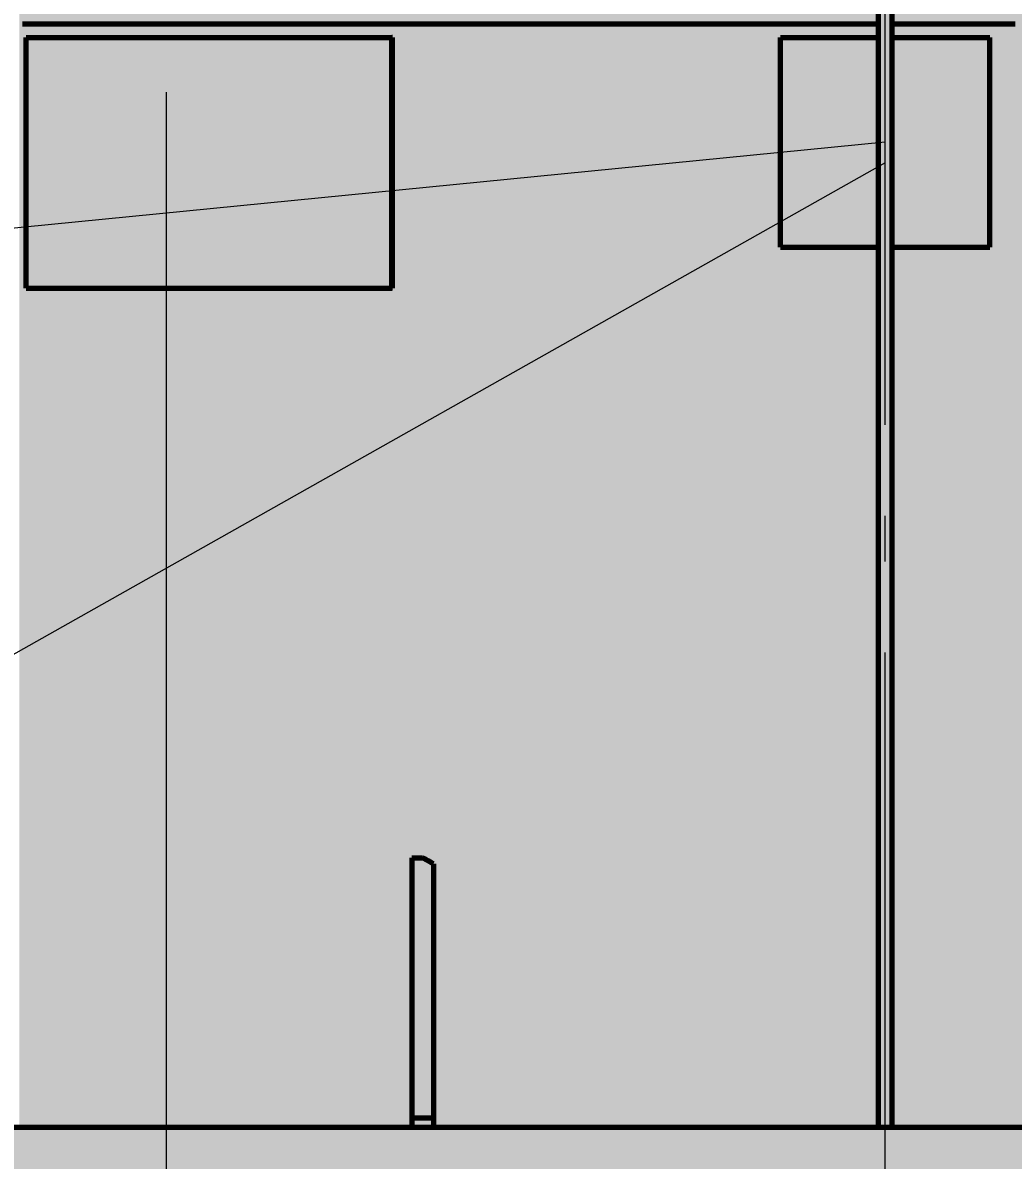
# Model space of a CAD drawing. Header units: millimetres. Extents: x 0 to 2382, y 0 to 420.
# Drawn here: x 2159.08 to 2180.81, y 249.86 to 274.82 of the extents above; entities that cross this region are included whole.
import ezdxf

# ---------------------------------------------------------------- set-up
doc = ezdxf.new("R2010")
doc.units = ezdxf.units.MM
doc.linetypes.add('IRAM-F-TRAZO-PUNTO', pattern=[20, 15, -2, 1, -2])
for name, color, linetype, lineweight in [('01-VISIBLE', 7, 'CONTINUOUS', 70), ('03-EJE', 1, 'IRAM-F-TRAZO-PUNTO', 18), ('04-COTA', 3, 'CONTINUOUS', 18), ('08-FINA', 5, 'CONTINUOUS', 18), ('13-GRAFICA', 30, 'CONTINUOUS', 18)]:
    doc.layers.add(name, color=color, linetype=linetype, lineweight=lineweight)
doc.styles.add('ISO3098', font='isocpeur.ttf')
doc.dimstyles.new('FLAMA-IRAM', dxfattribs={"dimtxt": 3.5, "dimasz": 3.5, "dimexe": 2, "dimexo": 1.5, "dimgap": 1, "dimtad": 1, "dimdec": 1, "dimtxsty": 'ISO3098', "dimblk": 'IRAM_FLECHA', "dimblk1": 'IRAM_FLECHA', "dimblk2": 'IRAM_FLECHA', "dimcen": 2.5, "dimclrd": 256, "dimclre": 256, "dimclrt": 256, "dimazin": 3, "dimtfac": 1, "dimtmove": 0, "dimatfit": 3, "dimlwd": 18, "dimlwe": 18})

# ---------------------------------------------------------------- blocks, each defined once
blk = doc.blocks.new('IRAM_FLECHA')
blk.add_solid([(0, 0), (-1, 0.125), (-1, -0.125)])

msp = doc.modelspace()

# ---------------------------------------------------------------- hatches: boundary and pattern name
at = {"layer": '08-FINA'}
h = msp.add_hatch(color=7, dxfattribs=at)
h.dxf.hatch_style = 1
h.paths.add_polyline_path([(2178, 272.199), (2175.473, 272.352), (2175.551, 271.556)])
h = msp.add_hatch(color=7, dxfattribs=at)
h.dxf.hatch_style = 1
h.paths.add_polyline_path([(2178, 271.749), (2175.626, 270.87), (2176.019, 270.173)])
at = {"layer": '13-GRAFICA', "true_color": 0xb21820}
h = msp.add_hatch(color=7, dxfattribs=at)
h.dxf.hatch_style = 1
h.paths.add_polyline_path([(2159.2, 334.5), (2159.2, 296.2), (2159.2, 274.8), (2159.2, 274.5), (2159.2, 269), (2159.2, 250.6), (2159, 250.6), (2159, 274.8), (2159, 296.2), (2159, 334.5)])
at = {"layer": '13-GRAFICA', "true_color": 0xffffff}
h = msp.add_hatch(color=7, dxfattribs=at)
h.dxf.hatch_style = 1
h.paths.add_polyline_path([(2196.8, 296.2), (2196.8, 274.8), (2159.2, 274.8), (2159.2, 296.2)])
at = {"layer": '13-GRAFICA', "true_color": 0xb21820}
h = msp.add_hatch(color=7, dxfattribs=at)
h.dxf.hatch_style = 1
h.paths.add_polyline_path([(2167.2, 274.8), (2167.2, 274.5), (2159.2, 274.5), (2159.2, 274.8)])
h = msp.add_hatch(color=7, dxfattribs=at)
h.dxf.hatch_style = 1
h.paths.add_polyline_path([(2177.8, 274.8), (2177.8, 274.5), (2175.7, 274.5), (2175.7, 269.9), (2177.8, 269.9), (2177.8, 250.6), (2168.1, 250.6), (2168.1, 256.4), (2167.9, 256.4), (2167.9, 256.5), (2167.6, 256.5), (2167.6, 250.6), (2167.2, 250.6), (2167.2, 269), (2167.2, 274.5), (2167.2, 274.8)])
h = msp.add_hatch(color=7, dxfattribs=at)
h.dxf.hatch_style = 1
h.paths.add_polyline_path([(2178.2, 274.8), (2178.2, 274.5), (2177.8, 274.5), (2177.8, 274.8)])
h = msp.add_hatch(color=7, dxfattribs=at)
h.dxf.hatch_style = 1
h.paths.add_polyline_path([(2188.4, 250.6), (2188.4, 256.5), (2187.9, 256.4), (2187.9, 250.6), (2178.2, 250.6), (2178.2, 269.9), (2180.3, 269.9), (2180.3, 274.5), (2178.2, 274.5), (2178.2, 274.8), (2188.8, 274.8), (2188.8, 274.2), (2188.8, 270.2), (2188.8, 250.6)])
at = {"layer": '13-GRAFICA', "true_color": 0xffffff}
h = msp.add_hatch(color=7, dxfattribs=at)
h.dxf.hatch_style = 1
h.paths.add_polyline_path([(2159.2, 269), (2159.2, 274.5), (2167.2, 274.5), (2167.2, 269)])
at = {"layer": '13-GRAFICA', "true_color": 0xe1e1e1}
h = msp.add_hatch(color=7, dxfattribs=at)
h.dxf.hatch_style = 1
h.paths.add_polyline_path([(2167.2, 273.4), (2159.2, 273.4), (2159.2, 274.5), (2167.2, 274.5)])
at = {"layer": '13-GRAFICA', "true_color": 0xd7beeb}
h = msp.add_hatch(color=7, dxfattribs=at)
h.dxf.hatch_style = 1
h.paths.add_polyline_path([(2175.7, 269.9), (2175.7, 274.5), (2180.3, 274.5), (2180.3, 269.9)])
at = {"layer": '13-GRAFICA', "true_color": 0x6e46a0}
h = msp.add_hatch(color=7, dxfattribs=at)
h.dxf.hatch_style = 1
h.paths.add_polyline_path([(2176.167, 274.5), (2176.167, 274.033), (2176.167, 270.367), (2176.167, 269.9), (2175.7, 269.9), (2175.7, 274.5)])
h = msp.add_hatch(color=7, dxfattribs=at)
h.dxf.hatch_style = 1
h.paths.add_polyline_path([(2179.833, 274.5), (2179.833, 274.033), (2176.167, 274.033), (2176.167, 274.5)])
h = msp.add_hatch(color=7, dxfattribs=at)
h.dxf.hatch_style = 1
h.paths.add_polyline_path([(2180.3, 274.5), (2180.3, 269.9), (2179.833, 269.9), (2179.833, 270.367), (2179.833, 274.033), (2179.833, 274.5)])
h = msp.add_hatch(color=7, dxfattribs=at)
h.dxf.hatch_style = 1
h.paths.add_polyline_path([(2176.167, 269.9), (2176.167, 270.367), (2179.833, 270.367), (2179.833, 269.9)])
at = {"layer": '13-GRAFICA', "true_color": 0xb21820}
h = msp.add_hatch(color=7, dxfattribs=at)
h.dxf.hatch_style = 1
h.paths.add_polyline_path([(2178.2, 250.6), (2177.8, 250.6), (2177.8, 269.9), (2178.2, 269.9)])
h = msp.add_hatch(color=7, dxfattribs=at)
h.dxf.hatch_style = 1
h.paths.add_polyline_path([(2159.2, 250.6), (2159.2, 269), (2167.2, 269), (2167.2, 250.6)])
h = msp.add_hatch(color=7, dxfattribs=at)
h.dxf.hatch_style = 1
h.paths.add_polyline_path([(2167.9, 256.5), (2167.9, 256.4), (2168.1, 256.4), (2168.1, 250.6), (2167.6, 250.6), (2167.6, 256.5)])
h = msp.add_hatch(color=7, dxfattribs=at)
h.dxf.hatch_style = 1
h.paths.add_polyline_path([(2153.3, 247.4), (2153.3, 250.6), (2202.7, 250.6), (2202.7, 247.4)])

# ---------------------------------------------------------------- linework, layer by layer
at = {"layer": '01-VISIBLE'}
for p, q in [((2177.85, 250.588), (2177.85, 334.4)), ((2178.15, 250.588), (2178.15, 334.4)), ((2159.154, 268.999), (2159.154, 274.499)), ((2167.176, 268.999), (2167.176, 274.499)), ((2167.193, 274.499), (2167.176, 274.499)), ((2167.193, 268.999), (2167.193, 274.499)), ((2175.702, 269.899), (2175.702, 274.499)), ((2180.298, 269.899), (2180.298, 274.499)), ((2167.193, 268.999), (2167.176, 268.999)), ((2167.613, 256.5), (2167.613, 250.794)), ((2167.613, 256.5), (2167.85, 256.5)), ((2168.088, 256.364), (2168.088, 250.794)), ((2167.613, 250.794), (2167.613, 250.588)), ((2167.613, 250.794), (2168.088, 250.794)), ((2168.088, 250.794), (2168.088, 250.588)), ((2153.3, 250.588), (2202.7, 250.588))]:
    msp.add_line(p, q, dxfattribs=at)
for points in [[(2159.071, 274.799), (2159.121, 274.799), (2159.171, 274.799), (2159.221, 274.799), (2159.271, 274.799), (2159.321, 274.799), (2159.371, 274.799), (2159.421, 274.799), (2159.472, 274.799), (2159.522, 274.799), (2159.572, 274.799), (2159.622, 274.799), (2159.672, 274.799), (2159.722, 274.799), (2159.772, 274.799), (2159.822, 274.799), (2159.872, 274.799), (2159.922, 274.799), (2159.972, 274.799), (2160.022, 274.799), (2160.072, 274.799), (2160.123, 274.799), (2160.173, 274.799), (2160.223, 274.799), (2160.273, 274.799), (2160.323, 274.799), (2160.373, 274.799), (2160.423, 274.799), (2160.473, 274.799), (2160.523, 274.799), (2160.573, 274.799), (2160.623, 274.799), (2160.673, 274.799), (2160.723, 274.799), (2160.774, 274.799), (2160.824, 274.799), (2160.874, 274.799), (2160.924, 274.799), (2160.974, 274.799), (2161.024, 274.799), (2161.074, 274.799), (2161.124, 274.799), (2161.174, 274.799), (2161.224, 274.799), (2161.274, 274.799), (2161.324, 274.799), (2161.374, 274.799), (2161.425, 274.799), (2161.475, 274.799), (2161.525, 274.799), (2161.575, 274.799), (2161.625, 274.799), (2161.675, 274.799), (2161.725, 274.799), (2161.775, 274.799), (2161.825, 274.799), (2161.875, 274.799), (2161.925, 274.799), (2161.975, 274.799), (2162.026, 274.799), (2162.076, 274.799), (2162.126, 274.799), (2162.176, 274.799), (2162.226, 274.799), (2162.276, 274.799), (2162.326, 274.799), (2162.376, 274.799), (2162.426, 274.799), (2162.476, 274.799), (2162.526, 274.799), (2162.576, 274.799), (2162.626, 274.799), (2162.677, 274.799), (2162.727, 274.799), (2162.777, 274.799), (2162.827, 274.799), (2162.877, 274.799), (2162.927, 274.799), (2162.977, 274.799), (2163.027, 274.799), (2163.077, 274.799), (2163.127, 274.799), (2163.177, 274.799), (2163.227, 274.799), (2163.277, 274.799), (2163.328, 274.799), (2163.378, 274.799), (2163.428, 274.799), (2163.478, 274.799), (2163.528, 274.799), (2163.578, 274.799), (2163.628, 274.799), (2163.678, 274.799), (2163.728, 274.799), (2163.778, 274.799), (2163.828, 274.799), (2163.878, 274.799), (2163.928, 274.799), (2163.979, 274.799), (2164.029, 274.799), (2164.079, 274.799), (2164.129, 274.799), (2164.179, 274.799), (2164.229, 274.799), (2164.279, 274.799), (2164.329, 274.799), (2164.379, 274.799), (2164.429, 274.799), (2164.479, 274.799), (2164.529, 274.799), (2164.579, 274.799), (2164.63, 274.799), (2164.68, 274.799), (2164.73, 274.799), (2164.78, 274.799), (2164.83, 274.799), (2164.88, 274.799), (2164.93, 274.799), (2164.98, 274.799), (2165.03, 274.799), (2165.08, 274.799), (2165.13, 274.799), (2165.18, 274.799), (2165.23, 274.799), (2165.281, 274.799), (2165.331, 274.799), (2165.381, 274.799), (2165.431, 274.799), (2165.481, 274.799), (2165.531, 274.799), (2165.581, 274.799), (2165.631, 274.799), (2165.681, 274.799), (2165.731, 274.799), (2165.781, 274.799), (2165.831, 274.799), (2165.881, 274.799), (2165.932, 274.799), (2165.982, 274.799), (2166.032, 274.799), (2166.082, 274.799), (2166.132, 274.799), (2166.182, 274.799), (2166.232, 274.799), (2166.282, 274.799), (2166.332, 274.799), (2166.382, 274.799), (2166.432, 274.799), (2166.482, 274.799), (2166.532, 274.799), (2166.583, 274.799), (2166.633, 274.799), (2166.683, 274.799), (2166.733, 274.799), (2166.783, 274.799), (2166.833, 274.799), (2166.883, 274.799), (2166.933, 274.799), (2166.983, 274.799), (2167.033, 274.799), (2167.083, 274.799), (2167.133, 274.799), (2167.183, 274.799), (2167.234, 274.799), (2167.284, 274.799), (2167.334, 274.799), (2167.384, 274.799), (2167.434, 274.799), (2167.484, 274.799), (2167.534, 274.799), (2167.584, 274.799), (2167.634, 274.799), (2167.684, 274.799), (2167.734, 274.799), (2167.784, 274.799), (2167.834, 274.799), (2167.885, 274.799), (2167.935, 274.799), (2167.985, 274.799), (2168.035, 274.799), (2168.085, 274.799), (2168.135, 274.799), (2168.185, 274.799), (2168.235, 274.799), (2168.285, 274.799), (2168.335, 274.799), (2168.385, 274.799), (2168.435, 274.799), (2168.486, 274.799), (2168.536, 274.799), (2168.586, 274.799), (2168.636, 274.799), (2168.686, 274.799), (2168.736, 274.799), (2168.786, 274.799), (2168.836, 274.799), (2168.886, 274.799), (2168.936, 274.799), (2168.986, 274.799), (2169.036, 274.799), (2169.086, 274.799), (2169.137, 274.799), (2169.187, 274.799), (2169.237, 274.799), (2169.287, 274.799), (2169.337, 274.799), (2169.387, 274.799), (2169.437, 274.799), (2169.487, 274.799), (2169.537, 274.799), (2169.587, 274.799), (2169.637, 274.799), (2169.687, 274.799), (2169.737, 274.799), (2169.788, 274.799), (2169.838, 274.799), (2169.888, 274.799), (2169.938, 274.799), (2169.988, 274.799), (2170.038, 274.799), (2170.088, 274.799), (2170.138, 274.799), (2170.188, 274.799), (2170.238, 274.799), (2170.288, 274.799), (2170.338, 274.799), (2170.388, 274.799), (2170.439, 274.799), (2170.489, 274.799), (2170.539, 274.799), (2170.589, 274.799), (2170.639, 274.799), (2170.689, 274.799), (2170.739, 274.799), (2170.789, 274.799), (2170.839, 274.799), (2170.889, 274.799), (2170.939, 274.799), (2170.989, 274.799), (2171.039, 274.799), (2171.09, 274.799), (2171.14, 274.799), (2171.19, 274.799), (2171.24, 274.799), (2171.29, 274.799), (2171.34, 274.799), (2171.39, 274.799), (2171.44, 274.799), (2171.49, 274.799), (2171.54, 274.799), (2171.59, 274.799), (2171.64, 274.799), (2171.69, 274.799), (2171.741, 274.799), (2171.791, 274.799), (2171.841, 274.799), (2171.891, 274.799), (2171.941, 274.799), (2171.991, 274.799), (2172.041, 274.799), (2172.091, 274.799), (2172.141, 274.799), (2172.191, 274.799), (2172.241, 274.799), (2172.291, 274.799), (2172.341, 274.799), (2172.392, 274.799), (2172.442, 274.799), (2172.492, 274.799), (2172.542, 274.799), (2172.592, 274.799), (2172.642, 274.799), (2172.692, 274.799), (2172.742, 274.799), (2172.792, 274.799), (2172.842, 274.799), (2172.892, 274.799), (2172.942, 274.799), (2172.992, 274.799), (2173.043, 274.799), (2173.093, 274.799), (2173.143, 274.799), (2173.193, 274.799), (2173.243, 274.799), (2173.293, 274.799), (2173.343, 274.799), (2173.393, 274.799), (2173.443, 274.799), (2173.493, 274.799), (2173.543, 274.799), (2173.593, 274.799), (2173.643, 274.799), (2173.694, 274.799), (2173.744, 274.799), (2173.794, 274.799), (2173.844, 274.799), (2173.894, 274.799), (2173.944, 274.799), (2173.994, 274.799), (2174.044, 274.799), (2174.094, 274.799), (2174.144, 274.799), (2174.194, 274.799), (2174.244, 274.799), (2174.294, 274.799), (2174.345, 274.799), (2174.395, 274.799), (2174.445, 274.799), (2174.495, 274.799), (2174.545, 274.799), (2174.595, 274.799), (2174.645, 274.799), (2174.695, 274.799), (2174.745, 274.799), (2174.795, 274.799), (2174.845, 274.799), (2174.895, 274.799), (2174.946, 274.799), (2174.996, 274.799), (2175.046, 274.799), (2175.096, 274.799), (2175.146, 274.799), (2175.196, 274.799), (2175.246, 274.799), (2175.296, 274.799), (2175.346, 274.799), (2175.396, 274.799), (2175.446, 274.799), (2175.496, 274.799), (2175.546, 274.799), (2175.597, 274.799), (2175.647, 274.799), (2175.697, 274.799), (2175.747, 274.799), (2175.797, 274.799), (2175.847, 274.799), (2175.897, 274.799), (2175.947, 274.799), (2175.997, 274.799), (2176.047, 274.799), (2176.097, 274.799), (2176.147, 274.799), (2176.197, 274.799), (2176.248, 274.799), (2176.298, 274.799), (2176.348, 274.799), (2176.398, 274.799), (2176.448, 274.799), (2176.498, 274.799), (2176.548, 274.799), (2176.598, 274.799), (2176.648, 274.799), (2176.698, 274.799), (2176.748, 274.799), (2176.798, 274.799), (2176.848, 274.799), (2176.899, 274.799), (2176.949, 274.799), (2176.999, 274.799), (2177.049, 274.799), (2177.099, 274.799), (2177.149, 274.799), (2177.199, 274.799), (2177.249, 274.799), (2177.299, 274.799), (2177.349, 274.799), (2177.399, 274.799), (2177.449, 274.799), (2177.499, 274.799), (2177.55, 274.799), (2177.6, 274.799), (2177.65, 274.799), (2177.7, 274.799), (2177.75, 274.799), (2177.8, 274.799), (2177.85, 274.799)], [(2178.15, 274.799), (2178.2, 274.799), (2178.25, 274.799), (2178.3, 274.799), (2178.35, 274.799), (2178.4, 274.799), (2178.45, 274.799), (2178.501, 274.799), (2178.551, 274.799), (2178.601, 274.799), (2178.651, 274.799), (2178.701, 274.799), (2178.751, 274.799), (2178.801, 274.799), (2178.851, 274.799), (2178.901, 274.799), (2178.951, 274.799), (2179.001, 274.799), (2179.051, 274.799), (2179.101, 274.799), (2179.152, 274.799), (2179.202, 274.799), (2179.252, 274.799), (2179.302, 274.799), (2179.352, 274.799), (2179.402, 274.799), (2179.452, 274.799), (2179.502, 274.799), (2179.552, 274.799), (2179.602, 274.799), (2179.652, 274.799), (2179.702, 274.799), (2179.752, 274.799), (2179.803, 274.799), (2179.853, 274.799), (2179.903, 274.799), (2179.953, 274.799), (2180.003, 274.799), (2180.053, 274.799), (2180.103, 274.799), (2180.153, 274.799), (2180.203, 274.799), (2180.253, 274.799), (2180.303, 274.799), (2180.353, 274.799), (2180.403, 274.799), (2180.454, 274.799), (2180.504, 274.799), (2180.554, 274.799), (2180.604, 274.799), (2180.654, 274.799), (2180.704, 274.799), (2180.754, 274.799), (2180.804, 274.799), (2180.854, 274.799)], [(2159.154, 274.499), (2159.204, 274.499), (2159.254, 274.499), (2159.304, 274.499), (2159.354, 274.499), (2159.405, 274.499), (2159.455, 274.499), (2159.505, 274.499), (2159.555, 274.499), (2159.605, 274.499), (2159.655, 274.499), (2159.705, 274.499), (2159.756, 274.499), (2159.806, 274.499), (2159.856, 274.499), (2159.906, 274.499), (2159.956, 274.499), (2160.006, 274.499), (2160.056, 274.499), (2160.107, 274.499), (2160.157, 274.499), (2160.207, 274.499), (2160.257, 274.499), (2160.307, 274.499), (2160.357, 274.499), (2160.407, 274.499), (2160.458, 274.499), (2160.508, 274.499), (2160.558, 274.499), (2160.608, 274.499), (2160.658, 274.499), (2160.708, 274.499), (2160.758, 274.499), (2160.809, 274.499), (2160.859, 274.499), (2160.909, 274.499), (2160.959, 274.499), (2161.009, 274.499), (2161.059, 274.499), (2161.109, 274.499), (2161.159, 274.499), (2161.21, 274.499), (2161.26, 274.499), (2161.31, 274.499), (2161.36, 274.499), (2161.41, 274.499), (2161.46, 274.499), (2161.51, 274.499), (2161.561, 274.499), (2161.611, 274.499), (2161.661, 274.499), (2161.711, 274.499), (2161.761, 274.499), (2161.811, 274.499), (2161.861, 274.499), (2161.912, 274.499), (2161.962, 274.499), (2162.012, 274.499), (2162.062, 274.499), (2162.112, 274.499), (2162.162, 274.499), (2162.212, 274.499), (2162.263, 274.499), (2162.313, 274.499), (2162.363, 274.499), (2162.413, 274.499), (2162.463, 274.499), (2162.513, 274.499), (2162.563, 274.499), (2162.614, 274.499), (2162.664, 274.499), (2162.714, 274.499), (2162.764, 274.499), (2162.814, 274.499), (2162.864, 274.499), (2162.914, 274.499), (2162.965, 274.499), (2163.015, 274.499), (2163.065, 274.499), (2163.115, 274.499), (2163.165, 274.499), (2163.215, 274.499), (2163.265, 274.499), (2163.315, 274.499), (2163.366, 274.499), (2163.416, 274.499), (2163.466, 274.499), (2163.516, 274.499), (2163.566, 274.499), (2163.616, 274.499), (2163.666, 274.499), (2163.717, 274.499), (2163.767, 274.499), (2163.817, 274.499), (2163.867, 274.499), (2163.917, 274.499), (2163.967, 274.499), (2164.017, 274.499), (2164.068, 274.499), (2164.118, 274.499), (2164.168, 274.499), (2164.218, 274.499), (2164.268, 274.499), (2164.318, 274.499), (2164.368, 274.499), (2164.419, 274.499), (2164.469, 274.499), (2164.519, 274.499), (2164.569, 274.499), (2164.619, 274.499), (2164.669, 274.499), (2164.719, 274.499), (2164.77, 274.499), (2164.82, 274.499), (2164.87, 274.499), (2164.92, 274.499), (2164.97, 274.499), (2165.02, 274.499), (2165.07, 274.499), (2165.12, 274.499), (2165.171, 274.499), (2165.221, 274.499), (2165.271, 274.499), (2165.321, 274.499), (2165.371, 274.499), (2165.421, 274.499), (2165.471, 274.499), (2165.522, 274.499), (2165.572, 274.499), (2165.622, 274.499), (2165.672, 274.499), (2165.722, 274.499), (2165.772, 274.499), (2165.822, 274.499), (2165.873, 274.499), (2165.923, 274.499), (2165.973, 274.499), (2166.023, 274.499), (2166.073, 274.499), (2166.123, 274.499), (2166.173, 274.499), (2166.224, 274.499), (2166.274, 274.499), (2166.324, 274.499), (2166.374, 274.499), (2166.424, 274.499), (2166.474, 274.499), (2166.524, 274.499), (2166.575, 274.499), (2166.625, 274.499), (2166.675, 274.499), (2166.725, 274.499), (2166.775, 274.499), (2166.825, 274.499), (2166.875, 274.499), (2166.925, 274.499), (2166.976, 274.499), (2167.026, 274.499), (2167.076, 274.499), (2167.126, 274.499), (2167.176, 274.499)], [(2175.702, 274.499), (2175.753, 274.499), (2175.804, 274.499), (2175.855, 274.499), (2175.906, 274.499), (2175.958, 274.499), (2176.009, 274.499), (2176.06, 274.499), (2176.111, 274.499), (2176.162, 274.499), (2176.213, 274.499), (2176.264, 274.499), (2176.316, 274.499), (2176.367, 274.499), (2176.418, 274.499), (2176.469, 274.499), (2176.52, 274.499), (2176.571, 274.499), (2176.622, 274.499), (2176.674, 274.499), (2176.725, 274.499), (2176.776, 274.499), (2176.827, 274.499), (2176.878, 274.499), (2176.929, 274.499), (2176.98, 274.499), (2177.032, 274.499), (2177.083, 274.499), (2177.134, 274.499), (2177.185, 274.499), (2177.236, 274.499), (2177.287, 274.499), (2177.339, 274.499), (2177.39, 274.499), (2177.441, 274.499), (2177.492, 274.499), (2177.543, 274.499), (2177.594, 274.499), (2177.645, 274.499), (2177.697, 274.499), (2177.748, 274.499), (2177.799, 274.499), (2177.85, 274.499)], [(2178.15, 274.499), (2178.201, 274.499), (2178.252, 274.499), (2178.303, 274.499), (2178.355, 274.499), (2178.406, 274.499), (2178.457, 274.499), (2178.508, 274.499), (2178.559, 274.499), (2178.61, 274.499), (2178.661, 274.499), (2178.713, 274.499), (2178.764, 274.499), (2178.815, 274.499), (2178.866, 274.499), (2178.917, 274.499), (2178.968, 274.499), (2179.02, 274.499), (2179.071, 274.499), (2179.122, 274.499), (2179.173, 274.499), (2179.224, 274.499), (2179.275, 274.499), (2179.326, 274.499), (2179.378, 274.499), (2179.429, 274.499), (2179.48, 274.499), (2179.531, 274.499), (2179.582, 274.499), (2179.633, 274.499), (2179.684, 274.499), (2179.736, 274.499), (2179.787, 274.499), (2179.838, 274.499), (2179.889, 274.499), (2179.94, 274.499), (2179.991, 274.499), (2180.042, 274.499), (2180.094, 274.499), (2180.145, 274.499), (2180.196, 274.499), (2180.247, 274.499), (2180.298, 274.499)], [(2175.702, 269.899), (2175.753, 269.899), (2175.804, 269.899), (2175.855, 269.899), (2175.906, 269.899), (2175.958, 269.899), (2176.009, 269.899), (2176.06, 269.899), (2176.111, 269.899), (2176.162, 269.899), (2176.213, 269.899), (2176.264, 269.899), (2176.316, 269.899), (2176.367, 269.899), (2176.418, 269.899), (2176.469, 269.899), (2176.52, 269.899), (2176.571, 269.899), (2176.622, 269.899), (2176.674, 269.899), (2176.725, 269.899), (2176.776, 269.899), (2176.827, 269.899), (2176.878, 269.899), (2176.929, 269.899), (2176.98, 269.899), (2177.032, 269.899), (2177.083, 269.899), (2177.134, 269.899), (2177.185, 269.899), (2177.236, 269.899), (2177.287, 269.899), (2177.339, 269.899), (2177.39, 269.899), (2177.441, 269.899), (2177.492, 269.899), (2177.543, 269.899), (2177.594, 269.899), (2177.645, 269.899), (2177.697, 269.899), (2177.748, 269.899), (2177.799, 269.899), (2177.85, 269.899)], [(2178.15, 269.899), (2178.201, 269.899), (2178.252, 269.899), (2178.303, 269.899), (2178.355, 269.899), (2178.406, 269.899), (2178.457, 269.899), (2178.508, 269.899), (2178.559, 269.899), (2178.61, 269.899), (2178.661, 269.899), (2178.713, 269.899), (2178.764, 269.899), (2178.815, 269.899), (2178.866, 269.899), (2178.917, 269.899), (2178.968, 269.899), (2179.02, 269.899), (2179.071, 269.899), (2179.122, 269.899), (2179.173, 269.899), (2179.224, 269.899), (2179.275, 269.899), (2179.326, 269.899), (2179.378, 269.899), (2179.429, 269.899), (2179.48, 269.899), (2179.531, 269.899), (2179.582, 269.899), (2179.633, 269.899), (2179.684, 269.899), (2179.736, 269.899), (2179.787, 269.899), (2179.838, 269.899), (2179.889, 269.899), (2179.94, 269.899), (2179.991, 269.899), (2180.042, 269.899), (2180.094, 269.899), (2180.145, 269.899), (2180.196, 269.899), (2180.247, 269.899), (2180.298, 269.899)], [(2159.154, 268.999), (2159.204, 268.999), (2159.254, 268.999), (2159.304, 268.999), (2159.354, 268.999), (2159.405, 268.999), (2159.455, 268.999), (2159.505, 268.999), (2159.555, 268.999), (2159.605, 268.999), (2159.655, 268.999), (2159.705, 268.999), (2159.756, 268.999), (2159.806, 268.999), (2159.856, 268.999), (2159.906, 268.999), (2159.956, 268.999), (2160.006, 268.999), (2160.056, 268.999), (2160.107, 268.999), (2160.157, 268.999), (2160.207, 268.999), (2160.257, 268.999), (2160.307, 268.999), (2160.357, 268.999), (2160.407, 268.999), (2160.458, 268.999), (2160.508, 268.999), (2160.558, 268.999), (2160.608, 268.999), (2160.658, 268.999), (2160.708, 268.999), (2160.758, 268.999), (2160.809, 268.999), (2160.859, 268.999), (2160.909, 268.999), (2160.959, 268.999), (2161.009, 268.999), (2161.059, 268.999), (2161.109, 268.999), (2161.159, 268.999), (2161.21, 268.999), (2161.26, 268.999), (2161.31, 268.999), (2161.36, 268.999), (2161.41, 268.999), (2161.46, 268.999), (2161.51, 268.999), (2161.561, 268.999), (2161.611, 268.999), (2161.661, 268.999), (2161.711, 268.999), (2161.761, 268.999), (2161.811, 268.999), (2161.861, 268.999), (2161.912, 268.999), (2161.962, 268.999), (2162.012, 268.999), (2162.062, 268.999), (2162.112, 268.999), (2162.162, 268.999), (2162.212, 268.999), (2162.263, 268.999), (2162.313, 268.999), (2162.363, 268.999), (2162.413, 268.999), (2162.463, 268.999), (2162.513, 268.999), (2162.563, 268.999), (2162.614, 268.999), (2162.664, 268.999), (2162.714, 268.999), (2162.764, 268.999), (2162.814, 268.999), (2162.864, 268.999), (2162.914, 268.999), (2162.965, 268.999), (2163.015, 268.999), (2163.065, 268.999), (2163.115, 268.999), (2163.165, 268.999), (2163.215, 268.999), (2163.265, 268.999), (2163.315, 268.999), (2163.366, 268.999), (2163.416, 268.999), (2163.466, 268.999), (2163.516, 268.999), (2163.566, 268.999), (2163.616, 268.999), (2163.666, 268.999), (2163.717, 268.999), (2163.767, 268.999), (2163.817, 268.999), (2163.867, 268.999), (2163.917, 268.999), (2163.967, 268.999), (2164.017, 268.999), (2164.068, 268.999), (2164.118, 268.999), (2164.168, 268.999), (2164.218, 268.999), (2164.268, 268.999), (2164.318, 268.999), (2164.368, 268.999), (2164.419, 268.999), (2164.469, 268.999), (2164.519, 268.999), (2164.569, 268.999), (2164.619, 268.999), (2164.669, 268.999), (2164.719, 268.999), (2164.77, 268.999), (2164.82, 268.999), (2164.87, 268.999), (2164.92, 268.999), (2164.97, 268.999), (2165.02, 268.999), (2165.07, 268.999), (2165.12, 268.999), (2165.171, 268.999), (2165.221, 268.999), (2165.271, 268.999), (2165.321, 268.999), (2165.371, 268.999), (2165.421, 268.999), (2165.471, 268.999), (2165.522, 268.999), (2165.572, 268.999), (2165.622, 268.999), (2165.672, 268.999), (2165.722, 268.999), (2165.772, 268.999), (2165.822, 268.999), (2165.873, 268.999), (2165.923, 268.999), (2165.973, 268.999), (2166.023, 268.999), (2166.073, 268.999), (2166.123, 268.999), (2166.173, 268.999), (2166.224, 268.999), (2166.274, 268.999), (2166.324, 268.999), (2166.374, 268.999), (2166.424, 268.999), (2166.474, 268.999), (2166.524, 268.999), (2166.575, 268.999), (2166.625, 268.999), (2166.675, 268.999), (2166.725, 268.999), (2166.775, 268.999), (2166.825, 268.999), (2166.875, 268.999), (2166.925, 268.999), (2166.976, 268.999), (2167.026, 268.999), (2167.076, 268.999), (2167.126, 268.999), (2167.176, 268.999)], [(2168.088, 256.364), (2168.048, 256.387), (2168.008, 256.409), (2167.969, 256.432), (2167.929, 256.454), (2167.889, 256.477), (2167.85, 256.5)]]:
    msp.add_lwpolyline(points, dxfattribs=at)
at = {"layer": '03-EJE'}
msp.add_line((2178, 226), (2178, 299.201), dxfattribs=at)
at = {"layer": '08-FINA'}
for p, q in [((2178, 272.199), (2144.5, 268.899)), ((2178, 271.749), (2144.5, 252.86))]:
    msp.add_line(p, q, dxfattribs=at)

# ---------------------------------------------------------------- dimensions: what is measured, and where the dimension line sits
at = {"layer": '04-COTA'}
msp.add_linear_dim(base=(2162.224, 221), p1=(2162.224, 274.799), p2=(2193.776, 274.799), dimstyle='FLAMA-IRAM', override={"dimlfac": 10}, dxfattribs=at).render()

doc.saveas('drawing.dxf')
